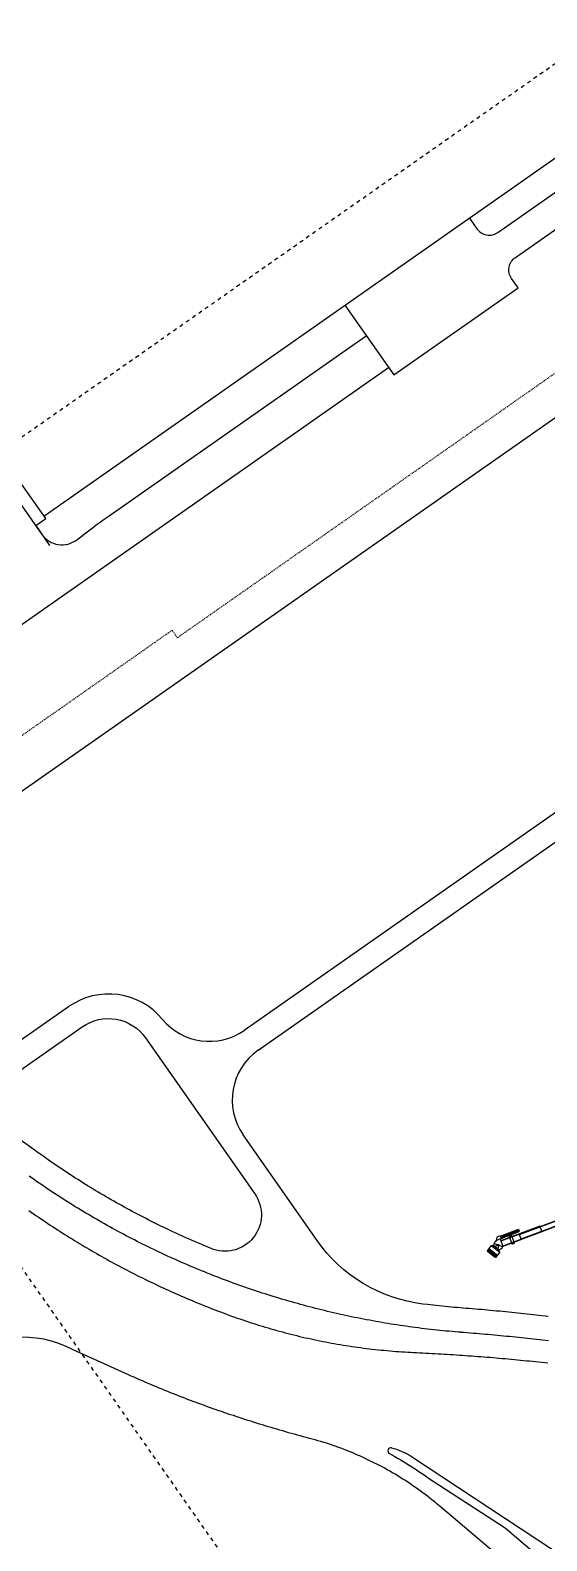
# Model space of a CAD drawing. Header units: millimetres. Extents: x 152904052 to 153933663, y 538271515 to 539240469.
# Drawn here: x 153546867 to 153548568, y 539113658 to 539118631 of the extents above; entities that cross this region are included whole.
import ezdxf

# ---------------------------------------------------------------- set-up
doc = ezdxf.new("R2010")
doc.units = ezdxf.units.MM
doc.linetypes.add('HIDDEN', pattern=[5.08, 2.54, -2.54])
doc.layers.add('BORD', color=7, linetype='Continuous')

msp = doc.modelspace()

# ---------------------------------------------------------------- linework, layer by layer
at = {"layer": 'BORD', "color": 8, "linetype": 'HIDDEN', "ltscale": 5}
for p, q in [((153496404.5, 539081976.6), (153619277.3, 539168013)), ((153528346.4, 539140965.7), (153579968.2, 539067242))]:
    msp.add_line(p, q, dxfattribs=at)
at = {"layer": 'BORD', "color": 133, "ltscale": 10}
msp.add_line((153551676.3, 539118212.3), (153547571.5, 539115338.1), dxfattribs=at)
at = {"layer": 'BORD', "color": 137}
for points in [[(153550489.5, 539119627.5), (153550328.2, 539119941.3, -0.33662), (153550381.7, 539120245.1), (153550499.7, 539120354.3, -0.068099), (153550516.6, 539120366.1), (153550659.5, 539120439.6, -0.33662), (153550963.3, 539120386), (153551230.2, 539120097.7, -0.068099), (153551242, 539120080.8), (153551421.6, 539119731.4, -0.33662), (153551368.1, 539119427.7), (153550787, 539118889.7), (153546121.9, 539115623.2)], [(153548741.6, 539113324.7), (153548216.7, 539113770.9), (153548214.1, 539113773.1), (153548206.4, 539113779.5), (153548198.8, 539113785.8), (153548191, 539113792), (153548183.2, 539113798.2), (153548175.4, 539113804.3), (153548167.5, 539113810.3), (153548159.5, 539113816.2), (153548151.5, 539113822.1), (153548143.5, 539113827.9), (153548135.4, 539113833.6), (153548127.2, 539113839.3), (153548119, 539113844.9), (153548110.7, 539113850.4), (153548102.4, 539113855.8), (153548094, 539113861.2), (153548085.6, 539113866.4), (153548077.2, 539113871.6), (153548068.7, 539113876.8), (153548060.1, 539113881.8), (153548051.5, 539113886.8), (153548042.9, 539113891.7), (153548034.2, 539113896.5), (153548025.4, 539113901.2), (153548016.7, 539113905.9), (153548007.9, 539113910.5), (153547999, 539113915), (153547990.1, 539113919.4), (153547981.2, 539113923.7), (153547972.2, 539113928), (153547963.2, 539113932.1), (153547954.1, 539113936.2), (153547945, 539113940.2), (153547935.9, 539113944.1), (153547926.8, 539113948), (153547917.6, 539113951.7), (153547908.3, 539113955.4), (153547899.1, 539113959), (153547889.8, 539113962.5), (153547880.4, 539113965.9), (153547871.1, 539113969.2), (153547861.7, 539113972.5), (153547852.3, 539113975.7), (153547842.8, 539113978.7), (153547833.4, 539113981.7), (153547823.9, 539113984.6), (153547814.4, 539113987.4), (153547804.8, 539113990.2), (153547795.2, 539113992.8), (153547786.6, 539113995.1), (153547775.9, 539113997.9), (153547766.3, 539114000.5), (153547756.6, 539114003.1), (153547746.9, 539114005.8), (153547737.3, 539114008.4), (153547727.6, 539114011.1), (153547718, 539114013.8), (153547708.3, 539114016.5), (153547698.7, 539114019.3), (153547689.1, 539114022.1), (153547679.4, 539114024.9), (153547669.8, 539114027.7), (153547660.2, 539114030.5), (153547650.6, 539114033.4), (153547641, 539114036.3), (153547631.5, 539114039.2), (153547621.9, 539114042.2), (153547612.3, 539114045.1), (153547602.7, 539114048.1), (153547593.2, 539114051.2), (153547583.6, 539114054.2), (153547574.1, 539114057.3), (153547564.6, 539114060.3), (153547555.1, 539114063.5), (153547545.5, 539114066.6), (153547536, 539114069.8), (153547526.5, 539114072.9), (153547517, 539114076.1), (153547507.6, 539114079.4), (153547493.4, 539114084.3), (153547488.6, 539114085.9), (153547479.2, 539114089.2), (153547469.7, 539114092.5), (153547460.3, 539114095.9), (153547450.8, 539114099.3), (153547441.4, 539114102.7), (153547432, 539114106.1), (153547422.6, 539114109.5), (153547413.2, 539114113), (153547403.8, 539114116.5), (153547394.4, 539114120), (153547385, 539114123.5), (153547375.7, 539114127.1), (153547367.5, 539114130.2), (153547366.3, 539114130.7), (153547357, 539114134.3), (153547347.6, 539114137.9), (153547338.3, 539114141.6), (153547329, 539114145.3), (153547319.7, 539114149), (153547310.4, 539114152.8), (153547301.1, 539114156.6), (153547291.8, 539114160.4), (153547282.6, 539114164.3), (153547273.3, 539114168.1), (153547264.1, 539114172.1), (153547254.9, 539114176), (153547245.7, 539114180), (153547236.5, 539114184), (153547227.3, 539114188), (153547218.2, 539114192), (153547209, 539114196.1), (153547199.9, 539114200.2), (153547191.2, 539114204.2), (153547008.3, 539114286.3, 0.644865), (153546495.2, 539113892.6)], [(153548902.6, 539113419.9), (153548119.4, 539113936.1, 0.084737), (153548057.8, 539113963.2), (153548057, 539113963.4, 0.881228), (153548049.8, 539113944.9), (153548058.2, 539113940.3), (153548067.3, 539113935.3), (153548076.3, 539113930.2), (153548085.3, 539113925), (153548094.3, 539113919.7), (153548103.2, 539113914.4), (153548112, 539113908.9), (153548120.8, 539113903.4), (153548129.6, 539113897.8), (153548138.3, 539113892.1), (153548146.9, 539113886.4), (153548155.5, 539113880.5), (153548164, 539113874.6), (153548172.5, 539113868.6), (153548175.5, 539113866.5), (153548431.2, 539113700), (153548736.5, 539113440.5, 0.120496)]]:
    msp.add_lwpolyline(points, format="xyb", dxfattribs=at)
at = {"layer": 'BORD', "color": 133, "linetype": 'HIDDEN', "flags": 128}
msp.add_lwpolyline([(153542209.8, 539113067), (153547334.2, 539116655.2), (153547351.4, 539116630.6), (153550711.5, 539118983.3), (153551286.6, 539119515.7, 0.33662), (153551314.9, 539119676.5), (153551138, 539120020.6), (153550875.2, 539120304.5, 0.33662), (153550714.4, 539120332.9), (153550576.8, 539120262.1), (153550463.3, 539120157, 0.33662), (153550434.9, 539119996.2), (153550589.1, 539119696.3)], format="xyb", dxfattribs=at)
at = {"layer": 'BORD', "color": 133, "ltscale": 10}
for points in [[(153548064, 539117495.8), (153548473.6, 539117782.6), (153548452.2, 539117813.2, -0.414214), (153548464.5, 539117882.9), (153549070.6, 539118307.3, 0.288226), (153549161.5, 539118523.1, -0.288226), (153549211.1, 539118640.9)], [(153548313, 539118012), (153548337.5, 539117977.1, 0.414214), (153548407.1, 539117964.8), (153549013.3, 539118389.2, 0.414214), (153549042.7, 539118556.4)], [(153547617.4, 539115272.6), (153550341.9, 539117180.3, -0.414214), (153550731.8, 539117111.5), (153550731.8, 539117111.5, -0.004985), (153551110.9, 539116564.3)], [(153545241.7, 539114091.9), (153547038.3, 539115349.9, -0.414214), (153547247.2, 539115313.1), (153547606.5, 539114800, -0.754578), (153547461, 539114620.8), (153547457.1, 539114622.4), (153547448, 539114626.1), (153547438.9, 539114629.9), (153547429.8, 539114633.8), (153547420.8, 539114637.6), (153547411.7, 539114641.5), (153547402.7, 539114645.4), (153547393.6, 539114649.4), (153547384.6, 539114653.4), (153547375.6, 539114657.4), (153547366.6, 539114661.4), (153547357.7, 539114665.5), (153547349.9, 539114669.1), (153547343.9, 539114671.8), (153547335, 539114676), (153547326.1, 539114680.2), (153547317.2, 539114684.4), (153547308.3, 539114688.7), (153547299.4, 539114693), (153547290.6, 539114697.3), (153547281.7, 539114701.7), (153547272.9, 539114706), (153547264.1, 539114710.5), (153547255.3, 539114714.9), (153547246.5, 539114719.4), (153547237.7, 539114723.9), (153547229, 539114728.4), (153547220.3, 539114733), (153547211.5, 539114737.6), (153547202.8, 539114742.3), (153547194.2, 539114746.9), (153547185.5, 539114751.6), (153547176.8, 539114756.4), (153547168.2, 539114761.1), (153547159.6, 539114765.9), (153547151, 539114770.7), (153547142.4, 539114775.6), (153547133.9, 539114780.5), (153547125.3, 539114785.4), (153547116.8, 539114790.3), (153547108.3, 539114795.3), (153547099.8, 539114800.3), (153547091.3, 539114805.3), (153547082.9, 539114810.4), (153547074.4, 539114815.5), (153547066, 539114820.6), (153547057.6, 539114825.8), (153547049.2, 539114831), (153547040.8, 539114836.2), (153547032.5, 539114841.4), (153547024.2, 539114846.7), (153547015.9, 539114852), (153547007.6, 539114857.3), (153546999.3, 539114862.7), (153546991.1, 539114868.1), (153546982.8, 539114873.5), (153546974.6, 539114879), (153546966.4, 539114884.5), (153546958.2, 539114890), (153546950.1, 539114895.5), (153546942, 539114901.1), (153546933.8, 539114906.7), (153546925.8, 539114912.3), (153546917.7, 539114918), (153546909.6, 539114923.6), (153546901.6, 539114929.4), (153546898.8, 539114931.4), (153546893.5, 539114935.1), (153546867.5, 539114953.8), (153546784.2, 539115013.4, -0.593061)], [(153548572.8, 539114396.4), (153548562.8, 539114397.5), (153548552.8, 539114398.7), (153548542.8, 539114399.8), (153548532.8, 539114401), (153548522.8, 539114402.1), (153548512.8, 539114403.2), (153548502.8, 539114404.3), (153548492.8, 539114405.3), (153548482.8, 539114406.4), (153548472.8, 539114407.4), (153548462.8, 539114408.5), (153548452.8, 539114409.5), (153548442.8, 539114410.5), (153548432.8, 539114411.5), (153548422.8, 539114412.4), (153548412.8, 539114413.4), (153548402.8, 539114414.3), (153548392.7, 539114415.3), (153548382.7, 539114416.2), (153548372.7, 539114417.1), (153548362.7, 539114418), (153548352.7, 539114418.8), (153548342.7, 539114419.7), (153548332.6, 539114420.5), (153548322.6, 539114421.4), (153548312.6, 539114422.2), (153548302.6, 539114423), (153548292.6, 539114423.8), (153548291.4, 539114423.9), (153548282.7, 539114424.6), (153548272.9, 539114425.4), (153548263.1, 539114426.2), (153548253.2, 539114427.1), (153548243.4, 539114428), (153548233.6, 539114429), (153548223.8, 539114430), (153548214, 539114431), (153548204.2, 539114432), (153548194.4, 539114433.1), (153548184.6, 539114434.3), (153548174.8, 539114435.4), (153548160.2, 539114437.2, -0.212642), (153547811.4, 539114646.7), (153547568.3, 539114994)]]:
    msp.add_lwpolyline(points, format="xyb", dxfattribs=at)
at = {"layer": 'BORD', "color": 133, "flags": 128}
for points in [[(153546912.3, 539117031.2), (153549055.9, 539118532.1)], [(153546918, 539117023), (153546832, 539117145.9)], [(153546885.2, 539117000), (153546918, 539117023)], [(153548414.3, 539114660.9), (153548474.3, 539114683.2)], [(153548545.4, 539114693.1), (153548416.5, 539114645)], [(153548545.6, 539114692.4), (153548416.8, 539114644.3)], [(153548417.2, 539114653.2), (153548477.2, 539114675.6)], [(153548551.9, 539114675.6), (153548423.1, 539114627.6)], [(153548552.1, 539114674.9), (153548423.3, 539114626.9)], [(153548450, 539114674.2), (153548452.9, 539114666.5)], [(153548452.7, 539114675.2), (153548455.6, 539114667.5)], [(153548455.4, 539114676.2), (153548458.3, 539114668.5)], [(153548458.1, 539114677.2), (153548461, 539114669.5)], [(153548460.8, 539114678.2), (153548463.7, 539114670.5)], [(153548463.5, 539114679.2), (153548466.4, 539114671.5)], [(153548466.2, 539114680.2), (153548469.1, 539114672.5)], [(153548468.9, 539114681.2), (153548471.8, 539114673.5)], [(153548471.6, 539114682.2), (153548474.5, 539114674.6)], [(153548474.3, 539114683.2), (153548477.2, 539114675.6)], [(153548627.2, 539114722.1), (153548477.2, 539114666.1)], [(153548627.5, 539114721.4), (153548477.5, 539114665.4)], [(153548632.9, 539114706.8), (153548482.9, 539114650.8)], [(153548633.1, 539114706.1), (153548483.1, 539114650.1)], [(153548545.4, 539114693.1), (153548552.1, 539114674.9)], [(153548384.8, 539114630.1), (153548371.2, 539114612.8)], [(153548384.8, 539114630.1), (153548412.9, 539114608.2)], [(153548388, 539114627.6), (153548390.6, 539114631)], [(153548390.6, 539114631), (153548396, 539114626.8)], [(153548393.3, 539114638), (153548423, 539114625.9)], [(153548396, 539114626.8), (153548407.1, 539114631.3)], [(153548396.2, 539114626.6), (153548407.2, 539114631)], [(153548406.7, 539114618.4), (153548396.2, 539114626.6)], [(153548403.4, 539114657.5), (153548401.9, 539114648.3)], [(153548402.3, 539114647.1), (153548401.9, 539114648.3)], [(153548402.3, 539114647.1), (153548417.4, 539114652.7)], [(153548414.1, 539114661.5), (153548403.4, 539114657.5)], [(153548408.3, 539114630.2), (153548406.7, 539114618.4)], [(153548406.8, 539114632), (153548408, 539114633.5)], [(153548407.1, 539114631.3), (153548406.8, 539114632)], [(153548408.6, 539114630.1), (153548406.9, 539114618.2)], [(153548407.2, 539114631), (153548407.5, 539114630.3)], [(153548409.9, 539114630.8), (153548407.4, 539114632.7)], [(153548407.5, 539114630.3), (153548409.8, 539114633.2)], [(153548407.5, 539114630.3), (153548408.3, 539114630.2)], [(153548408, 539114633.5), (153548409.8, 539114633.2)], [(153548409.4, 539114630), (153548408.6, 539114630.1)], [(153548410.5, 539114631.5), (153548409.4, 539114630)], [(153548409.8, 539114633.2), (153548410.5, 539114631.5)], [(153548414.1, 539114661.5), (153548417.4, 539114652.7)], [(153548414.1, 539114651.5), (153548423.3, 539114626.9)], [(153548417.7, 539114662.1), (153548420.6, 539114654.4)], [(153548420.4, 539114663.1), (153548423.3, 539114655.4)], [(153548423.1, 539114664.1), (153548426, 539114656.5)], [(153548425.8, 539114665.1), (153548428.7, 539114657.5)], [(153548428.5, 539114666.1), (153548431.4, 539114658.5)], [(153548431.2, 539114667.2), (153548434, 539114659.5)], [(153548433.9, 539114668.2), (153548436.7, 539114660.5)], [(153548436.6, 539114669.2), (153548439.4, 539114661.5)], [(153548439.3, 539114670.2), (153548442.1, 539114662.5)], [(153548442, 539114671.2), (153548444.8, 539114663.5)], [(153548444.5, 539114657.3), (153548444.8, 539114656.5)], [(153548444.7, 539114672.2), (153548447.5, 539114664.5)], [(153548452.4, 539114661.5), (153548445.2, 539114658.8)], [(153548452.7, 539114637.8), (153548445.9, 539114656)], [(153548447.1, 539114660), (153548450.1, 539114661.1)], [(153548448.3, 539114657), (153548447.1, 539114660)], [(153548447.4, 539114673.2), (153548450.2, 539114665.5)], [(153548451.3, 539114658.1), (153548448.3, 539114657)], [(153548450.1, 539114661.1), (153548451.3, 539114658.1)], [(153548452.5, 539114636), (153548452.2, 539114636.8)], [(153548460.5, 539114640.7), (153548453.7, 539114658.9)], [(153548453.9, 539114660.7), (153548454.2, 539114660)], [(153548461.1, 539114637.9), (153548454, 539114635.3)], [(153548458.1, 539114639.7), (153548455.1, 539114638.6)], [(153548455.1, 539114638.6), (153548456.2, 539114635.6)], [(153548456.2, 539114635.6), (153548459.2, 539114636.7)], [(153548459.2, 539114636.7), (153548458.1, 539114639.7)], [(153548461.8, 539114639.5), (153548461.5, 539114640.3)], [(153548477.2, 539114666.1), (153548483.1, 539114650.1)], [(153548377.8, 539114620.1), (153548371.7, 539114612.3)], [(153548372.6, 539114611.6), (153548371.7, 539114612.3)], [(153548372.1, 539114611.3), (153548372.6, 539114610.9)], [(153548372.6, 539114611.6), (153548374.4, 539114613.8)], [(153548372.7, 539114611.7), (153548397.9, 539114592)], [(153548373.4, 539114614.6), (153548400.5, 539114593.4)], [(153548373.4, 539114612.6), (153548398.6, 539114592.9)], [(153548374.1, 539114615.5), (153548401.3, 539114594.3)], [(153548374.8, 539114616.3), (153548401.9, 539114595.2)], [(153548375.6, 539114617.4), (153548402.7, 539114596.2)], [(153548376.4, 539114618.4), (153548403.5, 539114597.2)], [(153548377.2, 539114620.5), (153548405.4, 539114598.5)], [(153548377.2, 539114619.4), (153548404.3, 539114598.2)], [(153548385.3, 539114601.8), (153548386, 539114602.7)], [(153548397.8, 539114591.9), (153548399.6, 539114594.1)], [(153548397.8, 539114591.9), (153548398.8, 539114591.1)], [(153548404.9, 539114598.9), (153548398.8, 539114591.1)], [(153548399.3, 539114590.8), (153548398.8, 539114591.2)], [(153548412.9, 539114608.2), (153548399.3, 539114590.8)], [(153548406.9, 539114618.2), (153548412.3, 539114614)], [(153548409.7, 539114610.6), (153548412.3, 539114614)]]:
    msp.add_lwpolyline(points, dxfattribs=at)
at = {"layer": 'BORD', "color": 133, "ltscale": 10}
for points in [[(153547903.4, 539117725.2), (153548064, 539117495.8)], [(153546117.7, 539116169.6), (153548046.8, 539117520.4)], [(153546885.2, 539117000), (153546931.1, 539116934.5)], [(153545193.9, 539114156.1), (153546993.5, 539115416.2)], [(153548573.3, 539114315.8), (153548563.4, 539114316.9), (153548553.5, 539114318.1), (153548543.7, 539114319.2), (153548533.8, 539114320.3), (153548523.9, 539114321.5), (153548514, 539114322.6), (153548504.1, 539114323.6), (153548494.2, 539114324.7), (153548484.4, 539114325.8), (153548474.5, 539114326.8), (153548464.6, 539114327.9), (153548454.7, 539114328.9), (153548444.8, 539114329.9), (153548434.9, 539114330.9), (153548425, 539114331.8), (153548415.1, 539114332.8), (153548405.2, 539114333.7), (153548395.3, 539114334.7), (153548385.4, 539114335.6), (153548375.5, 539114336.5), (153548365.6, 539114337.4), (153548355.7, 539114338.3), (153548345.8, 539114339.1), (153548335.9, 539114340), (153548326, 539114340.8), (153548316.1, 539114341.6), (153548306.2, 539114342.4), (153548296.2, 539114343.2), (153548286.3, 539114344), (153548285.2, 539114344.1), (153548285.2, 539114344.1), (153548276.2, 539114344.8), (153548266.1, 539114345.7), (153548256, 539114346.5), (153548245.9, 539114347.4), (153548235.8, 539114348.4), (153548225.7, 539114349.4), (153548215.6, 539114350.4), (153548205.6, 539114351.4), (153548195.5, 539114352.5), (153548185.4, 539114353.6), (153548175.3, 539114354.8), (153548165.2, 539114356), (153548155.2, 539114357.2), (153548145.1, 539114358.5), (153548135, 539114359.8), (153548125, 539114361.2), (153548114.9, 539114362.5), (153548104.9, 539114363.9), (153548094.9, 539114365.4), (153548084.8, 539114366.9), (153548074.8, 539114368.4), (153548064.8, 539114369.9), (153548054.8, 539114371.5), (153548044.7, 539114373.2), (153548034.7, 539114374.8), (153548024.7, 539114376.5), (153548014.8, 539114378.3), (153548004.8, 539114380), (153547994.8, 539114381.8), (153547984.8, 539114383.7), (153547974.8, 539114385.6), (153547964.9, 539114387.5), (153547954.9, 539114389.4), (153547945, 539114391.4), (153547935, 539114393.4), (153547925.1, 539114395.5), (153547915.2, 539114397.6), (153547905.3, 539114399.7), (153547895.4, 539114401.9), (153547885.5, 539114404), (153547875.6, 539114406.3), (153547865.7, 539114408.5), (153547855.8, 539114410.9), (153547845.9, 539114413.2), (153547836.1, 539114415.6), (153547826.2, 539114418), (153547816.4, 539114420.4), (153547806.5, 539114422.9), (153547796.7, 539114425.4), (153547786.9, 539114428), (153547777.1, 539114430.5), (153547767.3, 539114433.2), (153547757.5, 539114435.8), (153547747.7, 539114438.5), (153547737.9, 539114441.2), (153547728.2, 539114444), (153547718.4, 539114446.8), (153547708.7, 539114449.6), (153547699, 539114452.5), (153547689.2, 539114455.4), (153547679.5, 539114458.3), (153547669.8, 539114461.3), (153547660.1, 539114464.3), (153547650.5, 539114467.3), (153547640.8, 539114470.4), (153547631.1, 539114473.5), (153547621.5, 539114476.6), (153547611.9, 539114479.8), (153547602.2, 539114483), (153547592.6, 539114486.2), (153547583, 539114489.5), (153547573.4, 539114492.8), (153547563.9, 539114496.2), (153547554.3, 539114499.6), (153547544.8, 539114503), (153547535.2, 539114506.4), (153547525.7, 539114509.9), (153547516.2, 539114513.4), (153547506.7, 539114517), (153547497.2, 539114520.5), (153547487.7, 539114524.2), (153547478.2, 539114527.8), (153547468.8, 539114531.5), (153547459.4, 539114535.2), (153547449.9, 539114539), (153547440.5, 539114542.8), (153547431.1, 539114546.6), (153547421.7, 539114550.4), (153547412.4, 539114554.3), (153547403, 539114558.2), (153547393.7, 539114562.2), (153547384.4, 539114566.2), (153547375, 539114570.2), (153547365.7, 539114574.3), (153547356.5, 539114578.3), (153547347.2, 539114582.5), (153547337.9, 539114586.6), (153547328.7, 539114590.8), (153547319.5, 539114595), (153547310.3, 539114599.3), (153547301.1, 539114603.6), (153547291.9, 539114607.9), (153547282.7, 539114612.2), (153547273.6, 539114616.6), (153547264.5, 539114621), (153547255.3, 539114625.5), (153547246.2, 539114629.9), (153547237.2, 539114634.5), (153547228.1, 539114639), (153547219, 539114643.6), (153547210, 539114648.2), (153547201, 539114652.8), (153547192, 539114657.5), (153547183, 539114662.2), (153547174, 539114667), (153547165.1, 539114671.7), (153547156.2, 539114676.5), (153547147.2, 539114681.4), (153547138.3, 539114686.2), (153547129.5, 539114691.1), (153547120.6, 539114696.1), (153547111.7, 539114701), (153547102.9, 539114706), (153547094.1, 539114711), (153547085.3, 539114716.1), (153547076.5, 539114721.2), (153547067.8, 539114726.3), (153547059, 539114731.5), (153547050.3, 539114736.6), (153547041.6, 539114741.8), (153547032.9, 539114747.1), (153547024.3, 539114752.4), (153547015.6, 539114757.7), (153547007, 539114763), (153546998.4, 539114768.4), (153546989.8, 539114773.8), (153546981.2, 539114779.2), (153546972.7, 539114784.7), (153546964.2, 539114790.1), (153546955.7, 539114795.7), (153546947.2, 539114801.2), (153546938.7, 539114806.8), (153546930.2, 539114812.4), (153546921.8, 539114818), (153546913.4, 539114823.7), (153546905, 539114829.4), (153546896.6, 539114835.1), (153546888.3, 539114840.9), (153546880, 539114846.7), (153546871.7, 539114852.5), (153546863.4, 539114858.4)]]:
    msp.add_lwpolyline(points, dxfattribs=at)
at = {"layer": 'BORD', "color": 133}
for points in [[(153547020.5, 539116953.4, -0.01267), (153547124, 539117029.9), (153547973.7, 539117624.9)], [(153546799, 539117123.2), (153546905.8, 539116970.7, 0.429135), (153547020.5, 539116953.4)]]:
    msp.add_lwpolyline(points, format="xyb", dxfattribs=at)
at = {"layer": 'BORD', "color": 137}
msp.add_lwpolyline([(153546862.5, 539114745.3), (153546870.3, 539114739.9), (153546878, 539114734.5), (153546885.8, 539114729.1), (153546893.6, 539114723.8), (153546901.4, 539114718.4), (153546909.3, 539114713.1), (153546917.1, 539114707.8), (153546925, 539114702.6), (153546932.9, 539114697.4), (153546940.8, 539114692.2), (153546948.8, 539114687), (153546956.7, 539114681.9), (153546964.7, 539114676.7), (153546972.6, 539114671.6), (153546980.6, 539114666.6), (153546988.7, 539114661.5), (153546996.7, 539114656.5), (153547004.7, 539114651.5), (153547012.8, 539114646.6), (153547020.9, 539114641.7), (153547029, 539114636.8), (153547037.1, 539114631.9), (153547045.2, 539114627), (153547053.4, 539114622.2), (153547061.5, 539114617.4), (153547069.7, 539114612.6), (153547077.9, 539114607.9), (153547086.1, 539114603.2), (153547094.3, 539114598.5), (153547102.6, 539114593.8), (153547110.8, 539114589.2), (153547119.1, 539114584.6), (153547127.4, 539114580), (153547135.7, 539114575.5), (153547144, 539114571), (153547152.3, 539114566.5), (153547160.7, 539114562), (153547169.1, 539114557.6), (153547177.4, 539114553.1), (153547185.8, 539114548.8), (153547194.2, 539114544.4), (153547202.6, 539114540.1), (153547211.1, 539114535.8), (153547219.5, 539114531.5), (153547228, 539114527.3), (153547236.5, 539114523.1), (153547245, 539114518.9), (153547253.5, 539114514.7), (153547262, 539114510.6), (153547270.5, 539114506.5), (153547279.1, 539114502.4), (153547287.6, 539114498.4), (153547296.2, 539114494.4), (153547304.8, 539114490.4), (153547313.4, 539114486.4), (153547322, 539114482.5), (153547330.6, 539114478.6), (153547339.3, 539114474.7), (153547347.9, 539114470.9), (153547356.6, 539114467.1), (153547365.3, 539114463.3), (153547373.9, 539114459.5), (153547382.7, 539114455.8), (153547391.4, 539114452.1), (153547400.1, 539114448.4), (153547408.8, 539114444.8), (153547411.1, 539114443.8), (153547420.2, 539114440.1), (153547429.3, 539114436.4), (153547438.4, 539114432.7), (153547447.5, 539114429.1), (153547456.6, 539114425.5), (153547465.8, 539114421.9), (153547474.9, 539114418.4), (153547484.1, 539114414.9), (153547493.2, 539114411.4), (153547502.4, 539114407.9), (153547511.6, 539114404.5), (153547520.8, 539114401.1), (153547530.1, 539114397.8), (153547539.2, 539114394.5), (153547548.4, 539114391.2), (153547557.6, 539114388), (153547566.8, 539114384.9), (153547576, 539114381.7), (153547585.3, 539114378.7), (153547594.5, 539114375.6), (153547603.8, 539114372.7), (153547613.1, 539114369.7), (153547622.4, 539114366.8), (153547631.7, 539114364), (153547641, 539114361.2), (153547650.3, 539114358.4), (153547659.7, 539114355.7), (153547669.1, 539114353), (153547678.4, 539114350.4), (153547687.8, 539114347.8), (153547697.2, 539114345.2), (153547706.6, 539114342.7), (153547716.1, 539114340.3), (153547725.5, 539114337.9), (153547734.9, 539114335.5), (153547744.4, 539114333.2), (153547753.9, 539114330.9), (153547763.4, 539114328.7), (153547772.8, 539114326.5), (153547782.3, 539114324.4), (153547791.9, 539114322.3), (153547801.4, 539114320.3), (153547810.9, 539114318.3), (153547820.4, 539114316.3), (153547830, 539114314.4), (153547839.6, 539114312.5), (153547849.1, 539114310.7), (153547858.7, 539114308.9), (153547868.3, 539114307.2), (153547877.9, 539114305.5), (153547887.5, 539114303.9), (153547897.1, 539114302.3), (153547906.7, 539114300.8), (153547916.3, 539114299.3), (153547925.9, 539114297.8), (153547935.6, 539114296.4), (153547945.2, 539114295), (153547954.9, 539114293.7), (153547964.5, 539114292.5), (153547974.2, 539114291.2), (153547983.9, 539114290.1), (153547993.5, 539114288.9), (153548003.2, 539114287.8), (153548012.9, 539114286.8), (153548022.6, 539114285.8), (153548032.3, 539114284.9), (153548042, 539114284), (153548051.7, 539114283.1), (153548061.4, 539114282.3), (153548071.1, 539114281.5), (153548080.8, 539114280.8), (153548090.5, 539114280.2), (153548100.2, 539114279.5), (153548109.9, 539114279), (153548119.7, 539114278.4), (153548129.4, 539114277.9), (153548131.2, 539114277.9), (153548139.4, 539114277.5), (153548149.5, 539114277), (153548159.5, 539114276.5), (153548169.6, 539114276), (153548179.7, 539114275.4), (153548189.7, 539114274.9), (153548199.8, 539114274.3), (153548209.9, 539114273.8), (153548219.9, 539114273.2), (153548230, 539114272.6), (153548240, 539114271.9), (153548250.1, 539114271.3), (153548260.2, 539114270.7), (153548270.2, 539114270), (153548280.3, 539114269.3), (153548290.3, 539114268.6), (153548300.4, 539114267.9), (153548310.4, 539114267.2), (153548320.5, 539114266.5), (153548330.5, 539114265.7), (153548340.6, 539114265), (153548350.6, 539114264.2), (153548360.7, 539114263.4), (153548370.7, 539114262.6), (153548380.8, 539114261.8), (153548390.8, 539114260.9), (153548400.9, 539114260.1), (153548410.9, 539114259.2), (153548420.9, 539114258.4), (153548431, 539114257.5), (153548441, 539114256.6), (153548451.1, 539114255.6), (153548461.1, 539114254.7), (153548471.1, 539114253.7), (153548481.2, 539114252.8), (153548491.2, 539114251.8), (153548501.2, 539114250.8), (153548511.3, 539114249.8), (153548521.3, 539114248.8), (153548531.3, 539114247.7), (153548541.3, 539114246.7), (153548551.4, 539114245.6), (153548561.4, 539114244.5), (153548571.4, 539114243.4)], dxfattribs=at)
at = {"layer": 'BORD', "color": 133, "flags": 128}
for points in [[(153548403.3, 539114646.2, 1.585232), (153548423.3, 539114626.9)], [(153548445.2, 539114658.8, 0.413828), (153548444.5, 539114657.3)], [(153548444.8, 539114656.5, 0.183363), (153548445.4, 539114655.8)], [(153548452.2, 539114637.6, 0.181422), (153548452.2, 539114636.8)], [(153548453.9, 539114660.7, 0.413828), (153548452.4, 539114661.5)], [(153548452.5, 539114636, 0.413828), (153548454, 539114635.3)], [(153548454.2, 539114659.1, 0.183363), (153548454.2, 539114660)], [(153548461.5, 539114640.3, 0.183363), (153548461, 539114640.9)], [(153548461.1, 539114637.9, 0.413828), (153548461.8, 539114639.5)]]:
    msp.add_lwpolyline(points, format="xyb", dxfattribs=at)
at = {"layer": 'BORD', "color": 133, "ltscale": 10}
for centre, radius, start, end in [((153547125.5, 539115227.8), 230, 39.6019, 125), ((153547456.8, 539115501.9), 200, 219.6019, 305), ((153547732.1, 539115108.7), 200, 125, 215)]:
    msp.add_arc(centre, radius, start, end, dxfattribs=at)

doc.saveas('drawing.dxf')
